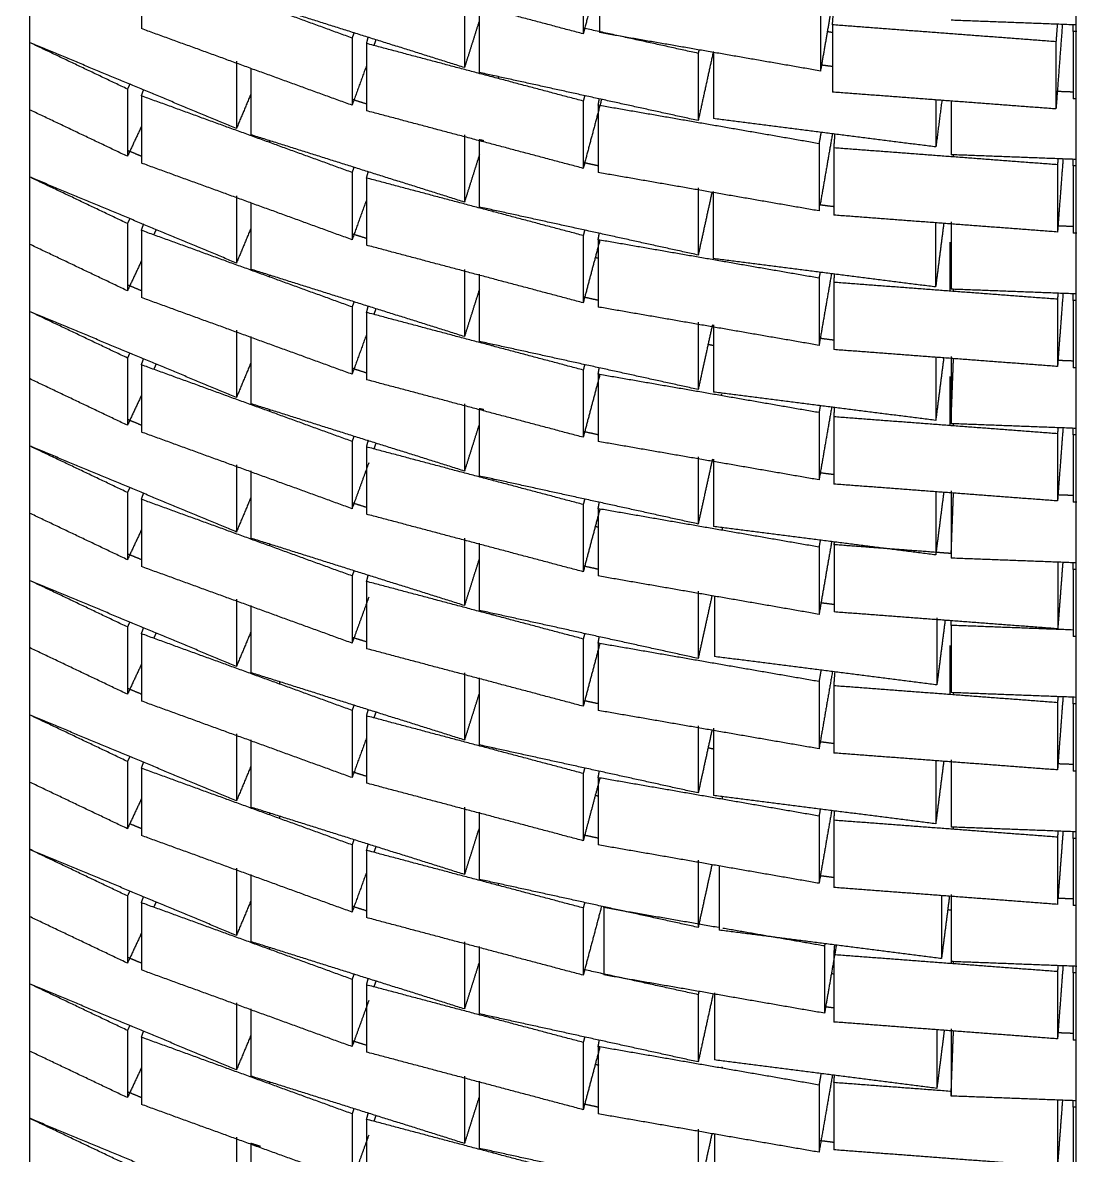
# Model space of a CAD drawing. Header units: millimetres. Extents: x 507.9 to 541, y 40.2 to 69.3.
# Drawn here: x 514.467 to 515.423, y 43.978 to 44.989 of the extents above; entities that cross this region are included whole.
import ezdxf

# ---------------------------------------------------------------- set-up
doc = ezdxf.new("R2010")
doc.units = ezdxf.units.MM
doc.layers.add('Make2D$Visible$Curves', color=7, linetype='Continuous', true_color=0x000000)

msp = doc.modelspace()

# ---------------------------------------------------------------- linework, layer by layer
at = {"layer": 'Make2D$Visible$Curves', "color": 18, "lineweight": -3, "true_color": 0x000000}
for points in [[(511.83963, 45.2777), (511.83963, 45.17096), (511.84491, 45.06436), (512.05826, 40.75314), (516.36947, 40.96649), (520.47261, 41.16954), (520.47261, 45.2777)], [(511.83963, 44.55807), (511.83963, 44.45133), (511.84491, 44.34472), (512.05826, 40.03351), (516.36947, 40.24686), (520.47261, 40.44991), (520.47261, 44.55807)]]:
    msp.add_rational_spline(points, [0.980423998556, 0.989861021963, 1, 0.707106781187, 1, 0.717245759224, 0.980423998556], degree=2, knots=[13.3259395, 13.3259395, 13.3259395, 13.5606516, 13.5606516, 20.3409773, 20.3409773, 26.8865911, 26.8865911, 26.8865911], dxfattribs=at)
for points in [[(515.40683, 42.48097), (515.40683, 43.80023), (515.40683, 45.11949)], [(514.57268, 45.04378), (514.57268, 45.01378), (514.57268, 44.98378)], [(514.76063, 44.97542), (514.66665, 45.0096), (514.57268, 45.04378)], [(514.98325, 45.04067), (514.97507, 45.0099), (514.96689, 44.97912)], [(514.96689, 45.03912), (514.96689, 45.00912), (514.96689, 44.97912)], [(514.98154, 45.04021), (514.98154, 45.01021), (514.98154, 44.98021)], [(514.4728, 45.03145), (514.4728, 45.00145), (514.4728, 44.97145)], [(514.96689, 44.97912), (514.87025, 45.0048), (514.7736, 45.03048)], [(514.86094, 44.94899), (514.76556, 44.97904), (514.67018, 45.00909)], [(514.86094, 45.00899), (514.86094, 44.97899), (514.86094, 44.94899)], [(514.87411, 45.00377), (514.87411, 44.9742), (514.87411, 44.94462)], [(515.17859, 45.00598), (515.17859, 44.97598), (515.17859, 44.94598)], [(515.18885, 45.00505), (515.18372, 44.97551), (515.17859, 44.94598)], [(515.1893, 44.98715), (515.18997, 44.99599), (515.19063, 45.00482)], [(514.87394, 44.99025), (514.86744, 44.96962), (514.86094, 44.94899)], [(515.4071, 44.98704), (515.3511, 44.98916), (515.2951, 44.99128)], [(514.76063, 44.91542), (514.66665, 44.9496), (514.57268, 44.98378)], [(514.76232, 44.98006), (514.76148, 44.97774), (514.76063, 44.97542)], [(515.06946, 44.96174), (515.01882, 44.97286), (514.96818, 44.98397)], [(515.17859, 44.94598), (515.08006, 44.96309), (514.98154, 44.98021)], [(515.18473, 44.98133), (515.18704, 44.98093), (515.18935, 44.98053)], [(515.1893, 44.98715), (515.1893, 44.95715), (515.1893, 44.92715)], [(515.38873, 44.97209), (515.28902, 44.97962), (515.1893, 44.98715)], [(515.38993, 44.98794), (515.38933, 44.98001), (515.38873, 44.97209)], [(515.39445, 44.98782), (515.39159, 44.94995), (515.38873, 44.91209)], [(515.40413, 44.98123), (515.40411, 44.98419), (515.40409, 44.98715)], [(515.40736, 44.98126), (515.40575, 44.98125), (515.40413, 44.98123)], [(515.40413, 44.98123), (515.40413, 44.95123), (515.40413, 44.92123)], [(514.65745, 44.89461), (514.56513, 44.93303), (514.4728, 44.97145)], [(514.5602, 44.92985), (514.5165, 44.95065), (514.4728, 44.97145)], [(514.4728, 44.97145), (514.4728, 44.94145), (514.4728, 44.91145)], [(514.76063, 44.97542), (514.76063, 44.94542), (514.76063, 44.91542)], [(514.7736, 44.97048), (514.77434, 44.97326), (514.77508, 44.97604)], [(514.7736, 44.97048), (514.7736, 44.94048), (514.7736, 44.91048)], [(514.96689, 44.91912), (514.87025, 44.9448), (514.7736, 44.97048)], [(514.7818, 44.97363), (514.78093, 44.97123), (514.78006, 44.96882)], [(515.38873, 44.97209), (515.38873, 44.94209), (515.38873, 44.91209)], [(515.07014, 44.96482), (515.0698, 44.96328), (515.06946, 44.96174)], [(515.08296, 44.96325), (515.07621, 44.93249), (515.06946, 44.90174)], [(515.06946, 44.96174), (515.06946, 44.93174), (515.06946, 44.90174)], [(515.0832, 44.96255), (515.0832, 44.93302), (515.0832, 44.90349)], [(514.65745, 44.95461), (514.65745, 44.92461), (514.65745, 44.89461)], [(514.67018, 44.94832), (514.67018, 44.9187), (514.67018, 44.88909)], [(514.7736, 44.95107), (514.76712, 44.93325), (514.76063, 44.91542)], [(515.18926, 44.94996), (515.1842, 44.9506), (515.17913, 44.95125)], [(515.06946, 44.90174), (514.97179, 44.92318), (514.87411, 44.94462)], [(514.88641, 44.94064), (514.88654, 44.94125), (514.88668, 44.94186)], [(514.89099, 44.94092), (514.89099, 44.9401), (514.89099, 44.93929)], [(514.56247, 44.9347), (514.56134, 44.93228), (514.5602, 44.92985)], [(514.5602, 44.92985), (514.5602, 44.89985), (514.5602, 44.86985)], [(514.57268, 44.92378), (514.57366, 44.92648), (514.57464, 44.92918)], [(514.57268, 44.92378), (514.57268, 44.89378), (514.57268, 44.86378)], [(514.76063, 44.85542), (514.66665, 44.8896), (514.57268, 44.92378)], [(514.67018, 44.9252), (514.66382, 44.90991), (514.65745, 44.89461)], [(514.7736, 44.91651), (514.76712, 44.91855), (514.76063, 44.92059)], [(514.96818, 44.92397), (514.96754, 44.92155), (514.96689, 44.91912)], [(514.98325, 44.92069), (514.97507, 44.8899), (514.96689, 44.85912)], [(514.96689, 44.91912), (514.96689, 44.88912), (514.96689, 44.85912)], [(514.98025, 44.91535), (514.98078, 44.91841), (514.98131, 44.92147)], [(515.38873, 44.91209), (515.28902, 44.91962), (515.1893, 44.92715)], [(515.28159, 44.92018), (515.28159, 44.89918), (515.28159, 44.87817)], [(515.2869, 44.91978), (515.28424, 44.89898), (515.28159, 44.87817)], [(515.2951, 44.91916), (515.2951, 44.89522), (515.2951, 44.87128)], [(515.40465, 44.92713), (515.39688, 44.92743), (515.3891, 44.92772)], [(515.40693, 44.92126), (515.40553, 44.92124), (515.40413, 44.92123)], [(514.5602, 44.86985), (514.5165, 44.89065), (514.4728, 44.91145)], [(514.4728, 44.91145), (514.4728, 44.88145), (514.4728, 44.85145)], [(514.96689, 44.85912), (514.87025, 44.8848), (514.7736, 44.91048)], [(514.98025, 44.91535), (514.98025, 44.88535), (514.98025, 44.85535)], [(515.1773, 44.88113), (515.07877, 44.89824), (514.98025, 44.91535)], [(515.28159, 44.87817), (515.18239, 44.89083), (515.0832, 44.90349)], [(514.57268, 44.8965), (514.56644, 44.88317), (514.5602, 44.86985)], [(514.86094, 44.82899), (514.76556, 44.85904), (514.67018, 44.88909)], [(514.86094, 44.88899), (514.86094, 44.85899), (514.86094, 44.82899)], [(515.17906, 44.89126), (515.17818, 44.88619), (515.1773, 44.88113)], [(515.18929, 44.89017), (515.18378, 44.85843), (515.17826, 44.82669)], [(515.19065, 44.87736), (515.19112, 44.88351), (515.19158, 44.88966)], [(514.687, 44.88246), (514.68724, 44.88322), (514.68748, 44.88397)], [(514.87411, 44.88462), (514.87411, 44.85462), (514.87411, 44.82462)], [(514.8782, 44.88372), (514.87616, 44.88417), (514.87411, 44.88462)], [(515.1773, 44.88113), (515.1773, 44.85113), (515.1773, 44.82113)], [(515.19065, 44.87736), (515.19065, 44.84736), (515.19065, 44.81736)], [(515.39009, 44.8623), (515.29037, 44.86983), (515.19065, 44.87736)], [(514.57268, 44.86989), (514.56671, 44.87237), (514.56074, 44.87486)], [(514.87427, 44.8713), (514.86761, 44.85015), (514.86094, 44.82899)], [(515.40683, 44.86705), (515.35096, 44.86916), (515.2951, 44.87128)], [(515.29729, 44.86931), (515.29733, 44.87025), (515.29736, 44.87119)], [(515.39049, 44.86767), (515.39029, 44.86498), (515.39009, 44.8623)], [(515.39502, 44.86761), (515.39255, 44.83495), (515.39009, 44.8023)], [(515.40413, 44.86123), (515.40411, 44.86419), (515.40409, 44.86715)], [(514.76063, 44.79542), (514.66665, 44.8296), (514.57268, 44.86378)], [(514.76237, 44.86021), (514.7615, 44.85781), (514.76063, 44.85542)], [(514.98055, 44.86126), (514.97438, 44.86261), (514.9682, 44.86397)], [(515.39009, 44.8623), (515.39009, 44.8323), (515.39009, 44.8023)], [(515.40716, 44.86126), (515.40565, 44.86125), (515.40413, 44.86123)], [(515.40413, 44.86123), (515.40413, 44.83123), (515.40413, 44.80123)], [(514.5602, 44.80985), (514.5165, 44.83065), (514.4728, 44.85145)], [(514.65745, 44.77461), (514.56513, 44.81303), (514.4728, 44.85145)], [(514.4728, 44.85145), (514.4728, 44.82145), (514.4728, 44.79145)], [(514.76063, 44.85542), (514.76063, 44.82542), (514.76063, 44.79542)], [(514.7736, 44.85048), (514.77434, 44.85326), (514.77508, 44.85604)], [(514.7736, 44.85048), (514.7736, 44.82048), (514.7736, 44.79048)], [(514.96689, 44.79912), (514.87025, 44.8248), (514.7736, 44.85048)], [(515.1773, 44.82113), (515.07877, 44.83824), (514.98025, 44.85535)], [(514.49365, 44.84155), (514.49389, 44.84212), (514.49413, 44.84269)], [(515.06946, 44.84174), (515.06946, 44.81174), (515.06946, 44.78174)], [(515.08175, 44.83772), (515.07561, 44.80973), (515.06946, 44.78174)], [(515.08297, 44.83856), (515.08297, 44.80856), (515.08297, 44.77856)], [(514.65745, 44.83461), (514.65745, 44.80461), (514.65745, 44.77461)], [(514.67018, 44.82832), (514.67018, 44.7987), (514.67018, 44.76909)], [(514.77337, 44.83045), (514.767, 44.81293), (514.76063, 44.79542)], [(515.06946, 44.78174), (514.97179, 44.80318), (514.87411, 44.82462)], [(514.88638, 44.82051), (514.88653, 44.82119), (514.88668, 44.82186)], [(515.19065, 44.82482), (515.18401, 44.82567), (515.17736, 44.82651)], [(515.39009, 44.8023), (515.29037, 44.80983), (515.19065, 44.81736)], [(514.56225, 44.81423), (514.56123, 44.81204), (514.5602, 44.80985)], [(514.5602, 44.80985), (514.5602, 44.77985), (514.5602, 44.74985)], [(514.57268, 44.80378), (514.57372, 44.80663), (514.57475, 44.80949)], [(515.28136, 44.81051), (515.28136, 44.78188), (515.28136, 44.75324)], [(515.2886, 44.80996), (515.28498, 44.7816), (515.28136, 44.75324)], [(515.2951, 44.81128), (515.2951, 44.78128), (515.2951, 44.75128)], [(515.40445, 44.80714), (515.39746, 44.8074), (515.39047, 44.80767)], [(514.57268, 44.80378), (514.57268, 44.77378), (514.57268, 44.74378)], [(514.76063, 44.73542), (514.66665, 44.7696), (514.57268, 44.80378)], [(514.58578, 44.80447), (514.58469, 44.80214), (514.58359, 44.79981)], [(514.67024, 44.80534), (514.66385, 44.78997), (514.65745, 44.77461)], [(514.77362, 44.7965), (514.76713, 44.79855), (514.76063, 44.80059)], [(514.96818, 44.80397), (514.96754, 44.80155), (514.96689, 44.79912)], [(514.96689, 44.79912), (514.96689, 44.76912), (514.96689, 44.73912)], [(514.98025, 44.79535), (514.98075, 44.79823), (514.98125, 44.8011)], [(515.40729, 44.80126), (515.40571, 44.80125), (515.40413, 44.80123)], [(514.5602, 44.74985), (514.5165, 44.77065), (514.4728, 44.79145)], [(514.4728, 44.79145), (514.4728, 44.76145), (514.4728, 44.73145)], [(514.96689, 44.73912), (514.87025, 44.7648), (514.7736, 44.79048)], [(514.98176, 44.79509), (514.97433, 44.76711), (514.96689, 44.73912)], [(514.98025, 44.79535), (514.98025, 44.76535), (514.98025, 44.73535)], [(515.1773, 44.76113), (515.07877, 44.77824), (514.98025, 44.79535)], [(515.2941, 44.79336), (515.2941, 44.77146), (515.2941, 44.74955)], [(514.57268, 44.7765), (514.56644, 44.76317), (514.5602, 44.74985)], [(514.97768, 44.77972), (514.97897, 44.77938), (514.98025, 44.77904)], [(515.28136, 44.75324), (515.18216, 44.7659), (515.08297, 44.77856)], [(514.86094, 44.70899), (514.76556, 44.73904), (514.67018, 44.76909)], [(514.86094, 44.76899), (514.86094, 44.73899), (514.86094, 44.70899)], [(515.17824, 44.76655), (515.17777, 44.76384), (515.1773, 44.76113)], [(514.68693, 44.76223), (514.68715, 44.76295), (514.68738, 44.76367)], [(514.87411, 44.76462), (514.87411, 44.73462), (514.87411, 44.70462)], [(515.18841, 44.7651), (515.18285, 44.73312), (515.1773, 44.70113)], [(515.1773, 44.76113), (515.1773, 44.73113), (515.1773, 44.70113)], [(515.19065, 44.75736), (515.19093, 44.76105), (515.19121, 44.76475)], [(515.19065, 44.75736), (515.19065, 44.72736), (515.19065, 44.69736)], [(515.39009, 44.7423), (515.29037, 44.74983), (515.19065, 44.75736)], [(514.5727, 44.74988), (514.56645, 44.75248), (514.5602, 44.75508)], [(514.8742, 44.75106), (514.86757, 44.73002), (514.86094, 44.70899)], [(515.40683, 44.74705), (515.35096, 44.74916), (515.2951, 44.75128)], [(515.29729, 44.74931), (515.29732, 44.74997), (515.29734, 44.75064)], [(515.39053, 44.74819), (515.39031, 44.74524), (515.39009, 44.7423)], [(515.39501, 44.7475), (515.39255, 44.7149), (515.39009, 44.6823)], [(515.40413, 44.74123), (515.40411, 44.74419), (515.40409, 44.74715)], [(514.76063, 44.67542), (514.66665, 44.7096), (514.57268, 44.74378)], [(514.76232, 44.74006), (514.76148, 44.73774), (514.76063, 44.73542)], [(514.7736, 44.73048), (514.77435, 44.73332), (514.77511, 44.73616)], [(514.98036, 44.7413), (514.97363, 44.74278), (514.96689, 44.74425)], [(515.39009, 44.7423), (515.39009, 44.7123), (515.39009, 44.6823)], [(515.40687, 44.74125), (515.4055, 44.74124), (515.40413, 44.74123)], [(515.40413, 44.74123), (515.40413, 44.71123), (515.40413, 44.68123)], [(514.65745, 44.65461), (514.56513, 44.69303), (514.4728, 44.73145)], [(514.5602, 44.68985), (514.5165, 44.71065), (514.4728, 44.73145)], [(514.4728, 44.73145), (514.4728, 44.70145), (514.4728, 44.67145)], [(514.76063, 44.73542), (514.76063, 44.70542), (514.76063, 44.67542)], [(514.7736, 44.73048), (514.7736, 44.70048), (514.7736, 44.67048)], [(514.96689, 44.67912), (514.87025, 44.7048), (514.7736, 44.73048)], [(514.78195, 44.73404), (514.781, 44.73142), (514.78005, 44.7288)], [(515.1773, 44.70113), (515.07877, 44.71824), (514.98025, 44.73535)], [(515.06946, 44.72174), (515.06946, 44.69174), (515.06946, 44.66174)], [(515.08217, 44.71962), (515.07581, 44.69068), (515.06946, 44.66174)], [(515.08304, 44.71949), (515.08304, 44.68949), (515.08304, 44.65949)], [(514.65745, 44.71461), (514.65745, 44.68461), (514.65745, 44.65461)], [(514.67018, 44.70909), (514.67018, 44.67909), (514.67018, 44.64909)], [(514.7736, 44.71107), (514.76712, 44.69325), (514.76063, 44.67542)], [(515.19065, 44.70575), (515.18398, 44.70661), (515.1773, 44.70746)], [(515.06946, 44.66174), (514.97179, 44.68318), (514.87411, 44.70462)], [(514.88638, 44.70051), (514.88653, 44.70121), (514.88669, 44.70191)], [(515.07843, 44.70215), (515.08074, 44.70165), (515.08304, 44.70114)], [(515.39009, 44.6823), (515.29037, 44.68983), (515.19065, 44.69736)], [(514.56225, 44.69423), (514.56123, 44.69204), (514.5602, 44.68985)], [(514.5602, 44.68985), (514.5602, 44.65985), (514.5602, 44.62985)], [(514.57268, 44.68378), (514.57365, 44.68647), (514.57463, 44.68915)], [(514.67036, 44.68563), (514.66391, 44.67012), (514.65745, 44.65461)], [(515.28144, 44.6905), (515.28144, 44.66234), (515.28144, 44.63417)], [(515.28856, 44.68997), (515.285, 44.66207), (515.28144, 44.63417)], [(515.2951, 44.69128), (515.2951, 44.66128), (515.2951, 44.63128)], [(515.2951, 44.63128), (515.2962, 44.66034), (515.2973, 44.68939)], [(515.40413, 44.68715), (515.39715, 44.68742), (515.39017, 44.68768)], [(514.57268, 44.68378), (514.57268, 44.65378), (514.57268, 44.62378)], [(514.76063, 44.61542), (514.66665, 44.6496), (514.57268, 44.68378)], [(514.58588, 44.68469), (514.58474, 44.68225), (514.58359, 44.67981)], [(514.77394, 44.6764), (514.76729, 44.67849), (514.76063, 44.68059)], [(514.96818, 44.68397), (514.96754, 44.68155), (514.96689, 44.67912)], [(514.96689, 44.67912), (514.96689, 44.64912), (514.96689, 44.61912)], [(514.98025, 44.67535), (514.98075, 44.67823), (514.98125, 44.6811)], [(514.98025, 44.67535), (514.98025, 44.64535), (514.98025, 44.61535)], [(515.1773, 44.64113), (515.07877, 44.65824), (514.98025, 44.67535)], [(515.407, 44.68126), (515.40557, 44.68125), (515.40413, 44.68123)], [(514.5602, 44.62985), (514.5165, 44.65065), (514.4728, 44.67145)], [(514.4728, 44.67145), (514.4728, 44.64145), (514.4728, 44.61145)], [(514.96689, 44.61912), (514.87025, 44.6448), (514.7736, 44.67048)], [(514.98176, 44.67509), (514.97433, 44.64711), (514.96689, 44.61912)], [(515.2941, 44.67336), (515.2941, 44.65161), (515.2941, 44.62986)], [(514.57284, 44.65685), (514.56652, 44.64335), (514.5602, 44.62985)], [(515.28144, 44.63417), (515.18224, 44.64683), (515.08304, 44.65949)], [(515.09029, 44.65624), (515.0904, 44.65714), (515.09052, 44.65803)], [(514.86094, 44.58899), (514.76556, 44.61904), (514.67018, 44.64909)], [(514.86094, 44.64899), (514.86094, 44.61899), (514.86094, 44.58899)], [(515.17837, 44.64732), (515.17784, 44.64422), (515.1773, 44.64113)], [(515.18866, 44.64652), (515.18298, 44.61382), (515.1773, 44.58113)], [(515.19065, 44.63736), (515.19097, 44.64152), (515.19128, 44.64567)], [(514.57268, 44.62989), (514.56666, 44.63239), (514.56064, 44.6349)], [(514.68699, 44.64243), (514.68721, 44.64313), (514.68743, 44.64383)], [(514.8783, 44.6437), (514.87621, 44.64416), (514.87411, 44.64462)], [(514.87411, 44.64377), (514.87411, 44.6142), (514.87411, 44.58462)], [(515.1773, 44.64113), (515.1773, 44.61113), (515.1773, 44.58113)], [(515.19065, 44.63736), (515.19065, 44.60736), (515.19065, 44.57736)], [(515.39009, 44.6223), (515.29037, 44.62983), (515.19065, 44.63736)], [(514.87411, 44.6308), (514.86753, 44.60989), (514.86094, 44.58899)], [(515.40683, 44.62705), (515.35096, 44.62916), (515.2951, 44.63128)], [(515.29729, 44.62931), (515.29732, 44.63003), (515.29735, 44.63076)], [(515.39049, 44.62767), (515.39029, 44.62498), (515.39009, 44.6223)], [(515.39501, 44.6275), (515.39255, 44.5949), (515.39009, 44.5623)], [(515.40413, 44.62123), (515.40411, 44.62419), (515.40409, 44.62715)], [(514.76063, 44.55542), (514.66665, 44.5896), (514.57268, 44.62378)], [(514.76233, 44.62009), (514.76148, 44.61775), (514.76063, 44.61542)], [(514.76063, 44.61542), (514.76063, 44.58542), (514.76063, 44.55542)], [(514.7736, 44.61048), (514.7744, 44.61349), (514.7752, 44.61651)], [(514.98052, 44.62126), (514.97371, 44.62276), (514.9669, 44.62425)], [(515.1773, 44.58113), (515.07877, 44.59824), (514.98025, 44.61535)], [(515.39009, 44.6223), (515.39009, 44.5923), (515.39009, 44.5623)], [(515.40683, 44.62125), (515.40548, 44.62124), (515.40413, 44.62123)], [(515.40413, 44.62123), (515.40413, 44.59123), (515.40413, 44.56123)], [(514.65745, 44.53461), (514.56513, 44.57303), (514.4728, 44.61145)], [(514.5602, 44.56985), (514.5165, 44.59065), (514.4728, 44.61145)], [(514.4728, 44.61145), (514.4728, 44.58145), (514.4728, 44.55145)], [(514.7736, 44.61048), (514.7736, 44.58048), (514.7736, 44.55048)], [(514.96689, 44.55912), (514.87025, 44.5848), (514.7736, 44.61048)], [(514.78176, 44.61352), (514.78096, 44.61131), (514.78016, 44.60911)], [(514.49364, 44.60153), (514.49386, 44.60206), (514.49409, 44.60259)], [(514.65745, 44.59461), (514.65745, 44.56461), (514.65745, 44.53461)], [(514.77547, 44.59621), (514.76805, 44.57582), (514.76063, 44.55542)], [(515.06946, 44.60174), (515.06946, 44.57174), (515.06946, 44.54174)], [(515.08216, 44.59958), (515.07581, 44.57066), (515.06946, 44.54174)], [(515.08304, 44.59949), (515.08304, 44.56949), (515.08304, 44.53949)], [(514.67018, 44.58909), (514.67018, 44.55909), (514.67018, 44.52909)], [(515.06946, 44.54174), (514.97179, 44.56318), (514.87411, 44.58462)], [(515.19065, 44.58575), (515.18398, 44.58661), (515.1773, 44.58746)], [(514.56232, 44.57438), (514.56126, 44.57211), (514.5602, 44.56985)], [(514.88651, 44.5811), (514.88663, 44.58165), (514.88675, 44.58219)], [(515.0831, 44.58113), (515.08319, 44.58111), (515.08327, 44.58109)], [(515.39009, 44.5623), (515.29037, 44.56983), (515.19065, 44.57736)], [(514.5602, 44.56985), (514.5602, 44.53985), (514.5602, 44.50985)], [(514.57268, 44.56378), (514.57371, 44.56662), (514.57474, 44.56946)], [(514.67018, 44.5652), (514.66382, 44.54991), (514.65745, 44.53461)], [(514.96826, 44.56425), (514.96757, 44.56169), (514.96689, 44.55912)], [(515.28144, 44.5705), (515.28144, 44.54234), (515.28144, 44.51417)], [(515.28859, 44.5702), (515.2852, 44.54363), (515.2818, 44.51706)], [(515.2951, 44.57128), (515.2951, 44.54128), (515.2951, 44.51128)], [(515.29525, 44.51539), (515.29627, 44.54235), (515.29729, 44.56931)], [(515.40413, 44.56715), (515.39711, 44.56742), (515.39009, 44.56768)], [(514.57268, 44.56378), (514.57268, 44.53378), (514.57268, 44.50378)], [(514.76063, 44.49542), (514.66665, 44.5296), (514.57268, 44.56378)], [(514.7736, 44.55651), (514.76712, 44.55855), (514.76063, 44.56059)], [(514.96689, 44.55912), (514.96689, 44.52912), (514.96689, 44.49912)], [(514.98183, 44.55532), (514.97436, 44.52722), (514.96689, 44.49912)], [(514.98025, 44.55535), (514.98076, 44.55827), (514.98126, 44.56119)], [(514.98025, 44.55535), (514.98025, 44.52535), (514.98025, 44.49535)], [(515.1773, 44.52113), (515.07877, 44.53824), (514.98025, 44.55535)], [(515.40727, 44.56126), (515.4057, 44.56125), (515.40413, 44.56123)], [(514.5602, 44.50985), (514.5165, 44.53065), (514.4728, 44.55145)], [(514.4728, 44.55145), (514.4728, 44.52145), (514.4728, 44.49145)], [(514.96689, 44.49912), (514.87025, 44.5248), (514.7736, 44.55048)], [(514.57268, 44.5365), (514.56644, 44.52317), (514.5602, 44.50985)], [(514.97768, 44.53972), (514.97897, 44.53938), (514.98025, 44.53904)], [(515.28144, 44.51417), (515.18224, 44.52683), (515.08304, 44.53949)], [(515.0909, 44.53849), (515.0909, 44.53731), (515.0909, 44.53613)], [(514.86094, 44.46899), (514.76556, 44.49904), (514.67018, 44.52909)], [(514.68693, 44.52223), (514.68715, 44.52295), (514.68738, 44.52367)], [(514.86094, 44.52899), (514.86094, 44.49899), (514.86094, 44.46899)], [(514.87411, 44.52462), (514.87411, 44.49462), (514.87411, 44.46462)], [(515.17837, 44.52732), (515.17784, 44.52422), (515.1773, 44.52113)], [(515.18857, 44.52602), (515.18293, 44.49357), (515.1773, 44.46113)], [(515.19088, 44.52327), (515.19095, 44.52426), (515.19103, 44.52525)], [(514.5728, 44.50984), (514.5665, 44.51246), (514.5602, 44.51508)], [(515.1773, 44.52113), (515.1773, 44.49113), (515.1773, 44.46113)], [(515.19088, 44.52327), (515.19088, 44.49327), (515.19088, 44.46327)], [(515.28144, 44.51643), (515.23616, 44.51985), (515.19088, 44.52327)], [(515.29522, 44.51539), (515.28862, 44.51589), (515.28202, 44.51639)], [(514.76063, 44.43542), (514.66665, 44.4696), (514.57268, 44.50378)], [(514.87387, 44.51002), (514.8674, 44.4895), (514.86094, 44.46899)], [(514.87385, 44.50977), (514.87398, 44.50973), (514.87411, 44.50968)], [(514.98033, 44.5013), (514.97382, 44.50273), (514.9673, 44.50416)], [(515.40705, 44.50704), (515.35108, 44.50916), (515.2951, 44.51128)], [(515.39031, 44.5082), (515.39031, 44.4782), (515.39031, 44.4482)], [(515.39479, 44.50751), (515.39255, 44.47786), (515.39031, 44.4482)], [(515.40413, 44.50123), (515.40411, 44.50419), (515.40409, 44.50715)], [(514.76232, 44.50006), (514.76148, 44.49774), (514.76063, 44.49542)], [(514.76063, 44.49542), (514.76063, 44.46542), (514.76063, 44.43542)], [(514.7736, 44.49048), (514.77435, 44.4933), (514.7751, 44.49613)], [(515.1773, 44.46113), (515.07877, 44.47824), (514.98025, 44.49535)], [(515.40683, 44.50125), (515.40548, 44.50124), (515.40413, 44.50123)], [(515.40413, 44.50123), (515.40413, 44.47123), (515.40413, 44.44123)], [(514.65745, 44.41461), (514.56513, 44.45303), (514.4728, 44.49145)], [(514.5602, 44.44985), (514.5165, 44.47065), (514.4728, 44.49145)], [(514.4728, 44.49145), (514.4728, 44.46145), (514.4728, 44.43145)], [(514.7736, 44.49048), (514.7736, 44.46048), (514.7736, 44.43048)], [(514.96689, 44.43912), (514.87025, 44.4648), (514.7736, 44.49048)], [(514.49372, 44.48171), (514.49387, 44.48207), (514.49402, 44.48244)], [(514.65745, 44.47461), (514.65745, 44.44461), (514.65745, 44.41461)], [(514.77558, 44.47651), (514.76811, 44.45597), (514.76063, 44.43542)], [(515.06946, 44.48174), (515.06946, 44.45174), (515.06946, 44.42174)], [(515.08168, 44.47739), (515.07557, 44.44956), (515.06946, 44.42174)], [(515.08404, 44.47704), (515.08404, 44.45025), (515.08404, 44.42346)], [(515.39293, 44.48237), (515.39299, 44.48236), (515.39304, 44.48236)], [(514.67018, 44.46909), (514.67018, 44.43909), (514.67018, 44.40909)], [(515.06946, 44.42174), (514.97179, 44.44318), (514.87411, 44.46462)], [(515.19088, 44.46983), (515.18497, 44.47058), (515.17907, 44.47133)], [(515.39031, 44.4482), (515.29059, 44.45574), (515.19088, 44.46327)], [(514.56225, 44.45423), (514.56123, 44.45204), (514.5602, 44.44985)], [(514.88639, 44.46057), (514.88647, 44.46091), (514.88654, 44.46125)], [(515.28244, 44.45814), (515.28244, 44.42814), (515.28244, 44.39814)], [(515.28979, 44.4558), (515.28611, 44.42697), (515.28244, 44.39814)], [(515.2951, 44.45128), (515.29517, 44.45333), (515.29525, 44.45539)], [(514.5602, 44.44985), (514.5602, 44.41985), (514.5602, 44.38985)], [(514.57268, 44.44378), (514.57365, 44.44645), (514.57462, 44.44912)], [(514.57268, 44.44378), (514.57268, 44.41378), (514.57268, 44.38378)], [(514.76063, 44.37542), (514.66665, 44.4096), (514.57268, 44.44378)], [(514.58578, 44.44447), (514.58472, 44.44221), (514.58367, 44.43996)], [(514.67018, 44.4452), (514.66382, 44.42991), (514.65745, 44.41461)], [(514.96832, 44.44448), (514.96761, 44.4418), (514.96689, 44.43912)], [(515.40413, 44.44715), (515.34962, 44.44921), (515.2951, 44.45128)], [(515.2951, 44.45128), (515.2951, 44.42128), (515.2951, 44.39128)], [(514.77391, 44.43641), (514.76733, 44.43848), (514.76074, 44.44056)], [(514.96689, 44.43912), (514.96689, 44.40912), (514.96689, 44.37912)], [(514.98189, 44.43555), (514.97439, 44.40733), (514.96689, 44.37912)], [(514.98025, 44.43535), (514.98075, 44.43823), (514.98125, 44.4411)], [(514.98025, 44.43535), (514.98025, 44.40535), (514.98025, 44.37535)], [(515.1773, 44.40113), (515.07877, 44.41824), (514.98025, 44.43535)], [(515.2941, 44.43336), (515.2941, 44.41147), (515.2941, 44.38957)], [(515.40688, 44.44126), (515.40551, 44.44124), (515.40413, 44.44123)], [(514.5602, 44.38985), (514.5165, 44.41065), (514.4728, 44.43145)], [(514.4728, 44.43145), (514.4728, 44.40145), (514.4728, 44.37145)], [(514.96689, 44.37912), (514.87025, 44.4048), (514.7736, 44.43048)], [(515.28244, 44.39814), (515.18324, 44.4108), (515.08404, 44.42346)], [(514.57283, 44.41683), (514.56652, 44.40334), (514.5602, 44.38985)], [(514.86094, 44.34899), (514.76556, 44.37904), (514.67018, 44.40909)], [(514.86094, 44.40899), (514.86094, 44.37899), (514.86094, 44.34899)], [(514.87411, 44.40462), (514.87411, 44.37462), (514.87411, 44.34462)], [(515.17907, 44.41133), (515.17818, 44.40623), (515.1773, 44.40113)], [(515.18928, 44.41013), (515.18329, 44.37563), (515.1773, 44.34113)], [(515.19065, 44.39736), (515.19112, 44.40358), (515.19159, 44.4098)], [(514.57268, 44.38989), (514.56652, 44.39245), (514.56037, 44.39501)], [(514.69587, 44.401), (514.69587, 44.39999), (514.69587, 44.39897)], [(515.1773, 44.40113), (515.1773, 44.37113), (515.1773, 44.34113)], [(515.19065, 44.39736), (515.19065, 44.36736), (515.19065, 44.33736)], [(515.39009, 44.3823), (515.29037, 44.38983), (515.19065, 44.39736)], [(514.76063, 44.31542), (514.66665, 44.3496), (514.57268, 44.38378)], [(514.87411, 44.3908), (514.86753, 44.36989), (514.86094, 44.34899)], [(514.9805, 44.38127), (514.97434, 44.38262), (514.96818, 44.38397)], [(515.40683, 44.38705), (515.35096, 44.38916), (515.2951, 44.39128)], [(515.29729, 44.38931), (515.29733, 44.39028), (515.29737, 44.39126)], [(515.39049, 44.38767), (515.39029, 44.38498), (515.39009, 44.3823)], [(515.39501, 44.3875), (515.39255, 44.3549), (515.39009, 44.3223)], [(515.39009, 44.3823), (515.39009, 44.3523), (515.39009, 44.3223)], [(515.40413, 44.38123), (515.40411, 44.38425), (515.40409, 44.38727)], [(514.76235, 44.38015), (514.76149, 44.37779), (514.76063, 44.37542)], [(514.76063, 44.37542), (514.76063, 44.34542), (514.76063, 44.31542)], [(514.7736, 44.37048), (514.77434, 44.37326), (514.77508, 44.37604)], [(514.78202, 44.37421), (514.78103, 44.37149), (514.78004, 44.36877)], [(515.1773, 44.34113), (515.07877, 44.35824), (514.98025, 44.37535)], [(515.40683, 44.38125), (515.40548, 44.38124), (515.40413, 44.38123)], [(515.40413, 44.38123), (515.40413, 44.35123), (515.40413, 44.32123)], [(514.65745, 44.29461), (514.56513, 44.33303), (514.4728, 44.37145)], [(514.5602, 44.32985), (514.5165, 44.35065), (514.4728, 44.37145)], [(514.4728, 44.37145), (514.4728, 44.34145), (514.4728, 44.31145)], [(514.7736, 44.37048), (514.7736, 44.34048), (514.7736, 44.31048)], [(514.96689, 44.31912), (514.87025, 44.3448), (514.7736, 44.37048)], [(514.65745, 44.35461), (514.65745, 44.32461), (514.65745, 44.29461)], [(515.06946, 44.36174), (515.06946, 44.33174), (515.06946, 44.30174)], [(515.08175, 44.35772), (515.07561, 44.32973), (515.06946, 44.30174)], [(515.08304, 44.35949), (515.08304, 44.32949), (515.08304, 44.29949)], [(514.67018, 44.34909), (514.67018, 44.31909), (514.67018, 44.28909)], [(514.77366, 44.35124), (514.76715, 44.33333), (514.76063, 44.31542)], [(515.06946, 44.30174), (514.97179, 44.32318), (514.87411, 44.34462)], [(514.88647, 44.34094), (514.88663, 44.34167), (514.88679, 44.34239)], [(515.07834, 44.34217), (515.0807, 44.34165), (515.08307, 44.34113)], [(515.1907, 44.34575), (515.18418, 44.34658), (515.17766, 44.34741)], [(514.56231, 44.33435), (514.56125, 44.3321), (514.5602, 44.32985)], [(515.39009, 44.3223), (515.29037, 44.32983), (515.19065, 44.33736)], [(514.5602, 44.32985), (514.5602, 44.29985), (514.5602, 44.26985)], [(514.57268, 44.32378), (514.57371, 44.32661), (514.57473, 44.32943)], [(514.57268, 44.32378), (514.57268, 44.29378), (514.57268, 44.26378)], [(514.76063, 44.25542), (514.66665, 44.2896), (514.57268, 44.32378)], [(514.67022, 44.32529), (514.66384, 44.30995), (514.65745, 44.29461)], [(514.96818, 44.32397), (514.96754, 44.32155), (514.96689, 44.31912)], [(515.28144, 44.3305), (515.28144, 44.30234), (515.28144, 44.27417)], [(515.28856, 44.32997), (515.285, 44.30207), (515.28144, 44.27417)], [(515.2951, 44.33128), (515.2951, 44.30128), (515.2951, 44.27128)], [(515.40413, 44.32715), (515.39734, 44.32741), (515.39054, 44.32767)], [(514.5602, 44.26985), (514.5165, 44.29065), (514.4728, 44.31145)], [(514.4728, 44.31145), (514.4728, 44.28145), (514.4728, 44.25145)], [(514.7736, 44.31651), (514.76712, 44.31855), (514.76063, 44.32059)], [(514.96689, 44.31912), (514.96689, 44.28912), (514.96689, 44.25912)], [(514.98025, 44.31535), (514.98075, 44.31825), (514.98126, 44.32115)], [(514.98025, 44.31535), (514.98025, 44.28535), (514.98025, 44.25535)], [(515.1773, 44.28113), (515.07877, 44.29824), (514.98025, 44.31535)], [(514.98176, 44.31509), (514.98104, 44.31237), (514.98032, 44.30965)], [(515.40715, 44.32126), (515.40564, 44.32125), (515.40413, 44.32123)], [(514.96689, 44.25912), (514.87025, 44.2848), (514.7736, 44.31048)], [(514.97994, 44.30822), (514.97342, 44.28367), (514.96689, 44.25912)], [(514.57268, 44.2965), (514.56644, 44.28317), (514.5602, 44.26985)], [(514.97768, 44.29972), (514.97897, 44.29938), (514.98025, 44.29904)], [(515.28144, 44.27417), (515.18224, 44.28683), (515.08304, 44.29949)], [(515.0909, 44.29849), (515.0909, 44.29731), (515.0909, 44.29613)], [(514.86094, 44.22899), (514.76556, 44.25904), (514.67018, 44.28909)], [(514.68693, 44.28223), (514.68716, 44.28297), (514.68739, 44.2837)], [(514.69587, 44.28099), (514.69587, 44.27998), (514.69587, 44.27897)], [(514.86094, 44.28899), (514.86094, 44.25899), (514.86094, 44.22899)], [(514.87411, 44.28462), (514.87411, 44.25462), (514.87411, 44.22462)], [(515.17845, 44.28776), (515.17788, 44.28445), (515.1773, 44.28113)], [(515.18858, 44.28606), (515.18294, 44.25359), (515.1773, 44.22113)], [(515.1773, 44.28113), (515.1773, 44.25113), (515.1773, 44.22113)], [(515.19065, 44.27736), (515.19097, 44.28152), (515.19128, 44.28567)], [(514.57277, 44.26985), (514.56751, 44.27204), (514.56225, 44.27423)], [(515.19065, 44.27736), (515.19065, 44.24736), (515.19065, 44.21736)], [(515.39009, 44.2623), (515.29037, 44.26983), (515.19065, 44.27736)], [(515.40703, 44.26704), (515.35106, 44.26916), (515.2951, 44.27128)], [(515.29729, 44.26931), (515.29733, 44.27025), (515.29736, 44.27119)], [(514.76063, 44.19542), (514.66665, 44.2296), (514.57268, 44.26378)], [(514.87381, 44.26985), (514.86738, 44.24942), (514.86094, 44.22899)], [(514.87397, 44.26973), (514.87404, 44.26971), (514.87411, 44.26968)], [(514.9808, 44.2612), (514.97399, 44.2627), (514.96717, 44.26419)], [(515.39049, 44.26767), (515.39029, 44.26498), (515.39009, 44.2623)], [(515.39009, 44.2623), (515.39009, 44.2323), (515.39009, 44.2023)], [(515.39501, 44.2675), (515.39275, 44.23758), (515.39049, 44.20767)], [(515.40413, 44.26123), (515.40411, 44.26419), (515.40409, 44.26715)], [(515.40683, 44.26125), (515.40548, 44.26124), (515.40413, 44.26123)], [(515.40413, 44.26123), (515.40413, 44.23123), (515.40413, 44.20123)], [(514.5602, 44.20985), (514.5165, 44.23065), (514.4728, 44.25145)], [(514.65745, 44.17461), (514.56513, 44.21303), (514.4728, 44.25145)], [(514.4728, 44.25145), (514.4728, 44.22145), (514.4728, 44.19145)], [(514.76232, 44.26006), (514.76148, 44.25774), (514.76063, 44.25542)], [(514.76063, 44.25542), (514.76063, 44.22542), (514.76063, 44.19542)], [(514.7736, 44.25048), (514.77435, 44.25329), (514.77509, 44.2561)], [(514.7819, 44.25389), (514.78097, 44.25133), (514.78004, 44.24877)], [(515.1773, 44.22113), (515.07877, 44.23824), (514.98025, 44.25535)], [(514.49375, 44.24179), (514.49392, 44.24219), (514.49409, 44.24259)], [(514.7736, 44.25048), (514.7736, 44.22048), (514.7736, 44.19048)], [(514.96689, 44.19912), (514.87025, 44.2248), (514.7736, 44.25048)], [(515.06946, 44.24174), (515.06946, 44.21174), (515.06946, 44.18174)], [(514.65745, 44.23461), (514.65745, 44.20461), (514.65745, 44.17461)], [(514.7736, 44.23107), (514.76712, 44.21325), (514.76063, 44.19542)], [(515.08177, 44.23784), (515.07562, 44.20979), (515.06946, 44.18174)], [(515.08819, 44.23661), (515.08819, 44.20795), (515.08819, 44.17929)], [(514.67018, 44.22909), (514.67018, 44.19909), (514.67018, 44.16909)], [(515.06946, 44.18174), (514.97179, 44.20318), (514.87411, 44.22462)], [(514.89099, 44.22096), (514.89099, 44.22012), (514.89099, 44.21929)], [(515.19078, 44.2262), (515.18462, 44.22699), (515.17845, 44.22777)], [(514.56225, 44.21423), (514.56123, 44.21204), (514.5602, 44.20985)], [(515.39009, 44.2023), (515.29037, 44.20983), (515.19065, 44.21736)], [(515.28658, 44.21018), (515.28658, 44.18208), (515.28658, 44.15397)], [(515.2951, 44.21128), (515.2951, 44.18128), (515.2951, 44.15128)], [(514.5602, 44.20985), (514.5602, 44.17985), (514.5602, 44.14985)], [(514.57268, 44.20378), (514.57366, 44.20649), (514.57465, 44.2092)], [(514.57268, 44.20378), (514.57268, 44.17378), (514.57268, 44.14378)], [(514.76063, 44.13542), (514.66665, 44.1696), (514.57268, 44.20378)], [(514.58576, 44.20444), (514.58473, 44.20224), (514.5837, 44.20003)], [(514.67018, 44.2052), (514.66382, 44.18991), (514.65745, 44.17461)], [(514.77388, 44.19642), (514.7673, 44.19849), (514.76072, 44.20056)], [(514.96818, 44.20397), (514.96754, 44.20155), (514.96689, 44.19912)], [(514.98325, 44.20067), (514.97507, 44.16989), (514.96689, 44.13912)], [(514.98514, 44.19941), (514.98522, 44.19987), (514.9853, 44.20032)], [(515.29367, 44.20958), (515.29013, 44.18178), (515.28658, 44.15397)], [(515.40413, 44.20715), (515.39731, 44.20741), (515.39049, 44.20767)], [(515.40695, 44.20126), (515.40554, 44.20124), (515.40413, 44.20123)], [(514.5602, 44.14985), (514.5165, 44.17065), (514.4728, 44.19145)], [(514.4728, 44.19145), (514.4728, 44.16145), (514.4728, 44.13145)], [(514.96689, 44.13912), (514.87025, 44.1648), (514.7736, 44.19048)], [(514.96689, 44.19912), (514.96689, 44.16912), (514.96689, 44.13912)], [(514.98514, 44.19941), (514.98514, 44.16941), (514.98514, 44.13941)], [(515.08777, 44.18159), (515.03646, 44.1905), (514.98514, 44.19941)], [(515.29257, 44.19766), (515.29383, 44.1975), (515.2951, 44.19734)], [(515.18219, 44.16519), (515.13684, 44.17307), (515.09148, 44.18094)], [(514.57268, 44.1765), (514.56644, 44.16317), (514.5602, 44.14985)], [(515.28658, 44.15397), (515.18738, 44.16663), (515.08819, 44.17929)], [(514.86094, 44.10899), (514.76556, 44.13904), (514.67018, 44.16909)], [(514.68693, 44.16223), (514.68715, 44.16295), (514.68738, 44.16367)], [(514.86094, 44.16899), (514.86094, 44.13899), (514.86094, 44.10899)], [(514.87411, 44.16462), (514.87411, 44.13462), (514.87411, 44.10462)], [(515.18258, 44.16739), (515.18238, 44.16629), (515.18219, 44.16519)], [(515.19275, 44.16595), (515.18747, 44.13557), (515.18219, 44.10519)], [(515.18219, 44.16519), (515.18219, 44.13519), (515.18219, 44.10519)], [(515.19065, 44.15736), (515.19099, 44.16176), (515.19132, 44.16616)], [(514.57268, 44.14989), (514.56657, 44.15243), (514.56047, 44.15497)], [(514.87411, 44.1508), (514.86753, 44.12989), (514.86094, 44.10899)], [(515.19065, 44.15736), (515.19065, 44.12736), (515.19065, 44.09736)], [(515.39009, 44.1423), (515.29037, 44.14983), (515.19065, 44.15736)], [(515.4073, 44.14703), (515.3512, 44.14915), (515.2951, 44.15128)], [(515.2951, 44.15128), (515.2951, 44.15044), (515.2951, 44.14961)], [(515.2973, 44.14955), (515.29732, 44.15013), (515.29734, 44.1507)], [(514.76063, 44.07542), (514.66665, 44.1096), (514.57268, 44.14378)], [(514.76234, 44.14012), (514.76149, 44.13777), (514.76063, 44.13542)], [(515.06946, 44.12174), (515.01884, 44.13285), (514.96822, 44.14396)], [(515.18219, 44.10519), (515.08367, 44.1223), (514.98514, 44.13941)], [(515.18849, 44.14068), (515.18957, 44.14049), (515.19065, 44.14031)], [(515.39049, 44.14767), (515.39029, 44.14498), (515.39009, 44.1423)], [(515.39501, 44.1475), (515.39255, 44.1149), (515.39009, 44.0823)], [(515.39009, 44.1423), (515.39009, 44.1123), (515.39009, 44.0823)], [(515.40413, 44.14123), (515.40411, 44.14423), (515.40409, 44.14722)], [(515.40699, 44.14126), (515.40556, 44.14124), (515.40413, 44.14123)], [(515.40413, 44.14123), (515.40413, 44.11123), (515.40413, 44.08123)], [(514.65745, 44.05461), (514.56513, 44.09303), (514.4728, 44.13145)], [(514.5602, 44.08985), (514.5165, 44.11065), (514.4728, 44.13145)], [(514.4728, 44.13145), (514.4728, 44.10145), (514.4728, 44.07145)], [(514.76063, 44.13542), (514.76063, 44.10542), (514.76063, 44.07542)], [(514.7736, 44.13048), (514.77434, 44.13326), (514.77508, 44.13604)], [(514.7736, 44.13048), (514.7736, 44.10048), (514.7736, 44.07048)], [(514.96689, 44.07912), (514.87025, 44.1048), (514.7736, 44.13048)], [(514.78201, 44.13418), (514.78102, 44.13148), (514.78004, 44.12877)], [(515.0701, 44.12466), (515.06978, 44.1232), (515.06946, 44.12174)], [(515.08279, 44.12245), (515.07612, 44.0921), (515.06946, 44.06174)], [(515.06946, 44.12174), (515.06946, 44.09174), (515.06946, 44.06174)], [(515.08404, 44.12346), (515.08404, 44.12306), (515.08404, 44.12265)], [(515.08404, 44.12163), (515.08404, 44.09254), (515.08404, 44.06346)], [(514.65745, 44.11461), (514.65745, 44.08461), (514.65745, 44.05461)], [(514.77554, 44.11641), (514.76809, 44.09591), (514.76063, 44.07542)], [(515.19075, 44.10984), (515.18718, 44.1103), (515.1836, 44.11075)], [(514.67018, 44.10909), (514.67018, 44.07909), (514.67018, 44.04909)], [(515.06946, 44.06174), (514.97179, 44.08318), (514.87411, 44.10462)], [(514.88647, 44.10091), (514.88657, 44.10139), (514.88668, 44.10186)], [(515.08408, 44.10091), (515.0842, 44.10089), (515.08432, 44.10086)], [(514.5623, 44.09433), (514.56125, 44.09209), (514.5602, 44.08985)], [(514.5602, 44.08985), (514.5602, 44.05985), (514.5602, 44.02985)], [(514.57268, 44.08378), (514.57364, 44.08643), (514.57461, 44.08909)], [(515.39009, 44.0823), (515.29037, 44.08983), (515.19065, 44.09736)], [(515.28244, 44.09066), (515.28244, 44.0644), (515.28244, 44.03814)], [(515.28911, 44.09041), (515.28577, 44.06427), (515.28244, 44.03814)], [(515.2951, 44.09128), (515.2951, 44.06128), (515.2951, 44.03128)], [(515.2951, 44.03128), (515.29619, 44.06029), (515.29729, 44.08931)], [(514.57268, 44.08378), (514.57268, 44.05378), (514.57268, 44.02378)], [(514.76063, 44.01542), (514.66665, 44.0496), (514.57268, 44.08378)], [(514.67021, 44.08526), (514.66383, 44.06994), (514.65745, 44.05461)], [(514.7736, 44.07651), (514.76712, 44.07855), (514.76063, 44.08059)], [(514.96821, 44.08407), (514.96755, 44.0816), (514.96689, 44.07912)], [(514.96689, 44.07912), (514.96689, 44.04912), (514.96689, 44.01912)], [(514.98025, 44.07535), (514.98075, 44.07823), (514.98125, 44.0811)], [(515.40428, 44.08715), (515.39744, 44.08741), (515.3906, 44.08766)], [(515.40713, 44.08126), (515.40563, 44.08125), (515.40413, 44.08123)], [(514.5602, 44.02985), (514.5165, 44.05065), (514.4728, 44.07145)], [(514.4728, 44.07145), (514.4728, 44.04145), (514.4728, 44.01145)], [(514.96689, 44.01912), (514.87025, 44.0448), (514.7736, 44.07048)], [(514.98178, 44.07514), (514.97434, 44.04713), (514.96689, 44.01912)], [(514.98025, 44.07535), (514.98025, 44.04535), (514.98025, 44.01535)], [(515.1773, 44.04113), (515.07877, 44.05824), (514.98025, 44.07535)], [(514.97768, 44.05972), (514.97919, 44.05932), (514.98071, 44.05892)], [(515.28244, 44.03814), (515.18324, 44.0508), (515.08404, 44.06346)], [(514.57268, 44.0565), (514.56644, 44.04317), (514.5602, 44.02985)], [(514.86094, 43.98899), (514.76556, 44.01904), (514.67018, 44.04909)], [(514.86094, 44.04899), (514.86094, 44.01899), (514.86094, 43.98899)], [(515.09077, 44.05616), (515.09084, 44.05671), (515.09091, 44.05727)], [(515.0909, 44.05718), (515.0909, 44.05646), (515.0909, 44.05573)], [(515.17908, 44.05138), (515.17819, 44.04625), (515.1773, 44.04113)], [(515.18927, 44.05003), (515.18328, 44.01558), (515.1773, 43.98113)], [(515.19061, 44.04328), (515.19086, 44.04656), (515.1911, 44.04983)], [(514.68693, 44.04223), (514.68715, 44.04295), (514.68738, 44.04367)], [(514.87411, 44.04462), (514.87411, 44.01462), (514.87411, 43.98462)], [(515.1773, 44.04113), (515.1773, 44.01113), (515.1773, 43.98113)], [(515.19061, 44.04328), (515.19061, 44.01328), (515.19061, 43.98328)], [(515.29563, 44.03535), (515.24312, 44.03932), (515.19061, 44.04328)], [(514.57268, 44.02989), (514.56649, 44.03246), (514.56031, 44.03504)], [(514.87413, 44.03086), (514.86754, 44.00993), (514.86094, 43.98899)], [(515.40701, 44.02704), (515.35105, 44.02916), (515.2951, 44.03128)], [(514.76063, 43.95542), (514.66665, 43.9896), (514.57268, 44.02378)], [(514.76232, 44.02006), (514.76148, 44.01774), (514.76063, 44.01542)], [(514.98025, 44.02132), (514.9737, 44.02276), (514.96715, 44.0242)], [(515.39004, 44.02821), (515.39004, 43.99821), (515.39004, 43.96821)], [(515.39452, 44.02752), (515.39228, 43.99787), (515.39004, 43.96821)], [(515.40413, 44.02123), (515.40411, 44.02419), (515.40409, 44.02715)], [(515.40683, 44.02125), (515.40548, 44.02124), (515.40413, 44.02123)], [(515.40413, 44.02123), (515.40413, 43.99123), (515.40413, 43.96123)], [(514.5602, 43.96985), (514.5165, 43.99065), (514.4728, 44.01145)], [(514.65745, 43.93461), (514.56513, 43.97303), (514.4728, 44.01145)], [(514.4728, 44.01145), (514.4728, 43.98145), (514.4728, 43.95145)], [(514.76063, 44.01542), (514.76063, 43.98542), (514.76063, 43.95542)], [(514.7736, 44.01048), (514.77438, 44.01342), (514.77517, 44.01637)], [(514.7736, 44.01048), (514.7736, 43.98048), (514.7736, 43.95048)], [(514.96689, 43.95912), (514.87025, 43.9848), (514.7736, 44.01048)], [(514.7819, 44.01389), (514.78097, 44.01133), (514.78004, 44.00877)], [(515.1773, 43.98113), (515.07877, 43.99824), (514.98025, 44.01535)], [(514.49374, 44.00176), (514.49398, 44.00233), (514.49421, 44.0029)], [(515.06946, 44.00174), (515.06946, 43.97174), (515.06946, 43.94174)], [(514.65745, 43.99461), (514.65745, 43.96461), (514.65745, 43.93461)], [(514.67018, 43.98909), (514.67018, 43.95909), (514.67018, 43.92909)], [(514.67885, 43.98636), (514.67452, 43.98772), (514.67018, 43.98909)], [(514.77554, 43.99641), (514.76809, 43.97591), (514.76063, 43.95542)], [(515.08175, 43.99772), (515.07561, 43.96973), (515.06946, 43.94174)], [(515.08404, 43.99733), (515.08404, 43.97039), (515.08404, 43.94346)], [(515.19102, 43.98981), (515.18416, 43.99068), (515.1773, 43.99156)], [(514.67861, 43.98546), (514.67858, 43.98537), (514.67854, 43.98529)], [(515.06946, 43.94174), (514.97179, 43.96318), (514.87411, 43.98462)], [(514.88638, 43.98051), (514.8865, 43.98105), (514.88662, 43.98159)], [(515.39004, 43.96821), (515.29033, 43.97575), (515.19061, 43.98328)]]:
    msp.add_open_spline(points, degree=2, dxfattribs=at)

doc.saveas('drawing.dxf')
